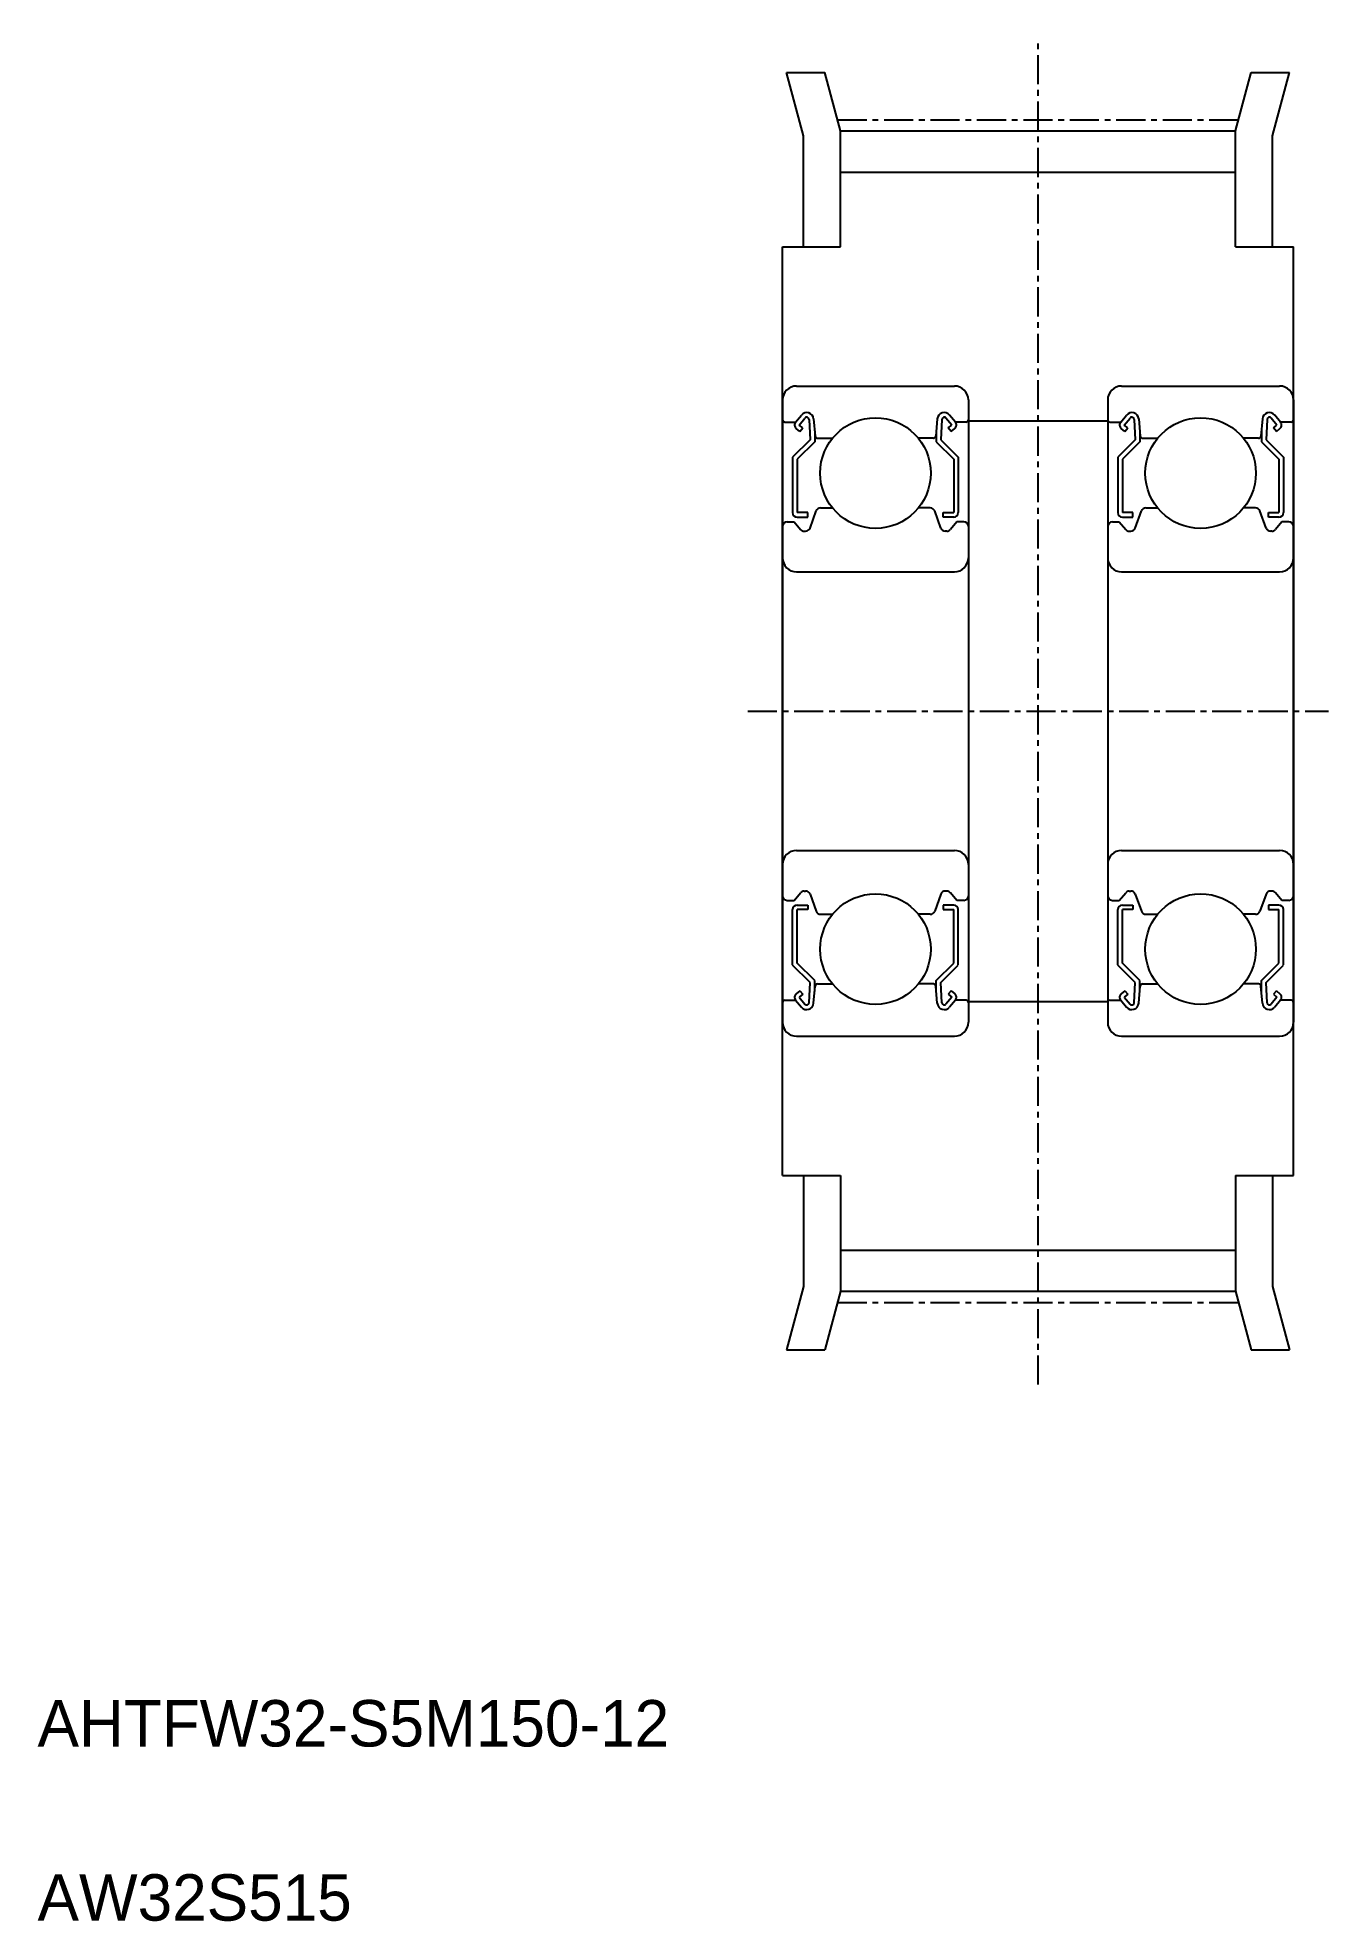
# Model space of a CAD drawing. Extents: x 5 to 60.6, y 5 to 86.1.
import ezdxf

# ---------------------------------------------------------------- set-up
doc = ezdxf.new("R2010")
doc.units = 0
doc.linetypes.add('CENTER', pattern=[2, 1.25, -0.25, 0.25, -0.25])
doc.layers.get('0').update_dxf_attribs({"linetype": 'CONTINUOUS'})
doc.layers.add('CENTER', color=1, linetype='CENTER')

msp = doc.modelspace()

# ---------------------------------------------------------------- linework, layer by layer
at = {"color": 7, "linetype": 'CONTINUOUS'}
for p, q in [((37.981, 81.861), (37.25, 84.586)), ((37.25, 84.586), (38.907, 84.586)), ((39.581, 82.071), (38.907, 84.586)), ((56.581, 82.071), (57.254, 84.586)), ((57.254, 84.586), (58.911, 84.586)), ((58.181, 81.861), (58.911, 84.586)), ((39.581, 77.086), (39.581, 82.071)), ((39.581, 82.071), (56.581, 82.071)), ((56.581, 77.086), (56.581, 82.071)), ((37.981, 77.086), (37.981, 81.861)), ((58.181, 77.086), (58.181, 81.861)), ((39.581, 80.301), (56.581, 80.301)), ((37.081, 37.086), (37.081, 77.086)), ((37.081, 77.086), (39.581, 77.086)), ((56.581, 77.086), (59.081, 77.086)), ((59.081, 37.086), (59.081, 77.086)), ((37.681, 71.086), (44.481, 71.086)), ((51.681, 71.086), (58.481, 71.086)), ((37.081, 70.486), (37.081, 43.686)), ((37.641, 69.536), (37.89, 69.834)), ((44.52, 69.536), (44.271, 69.834)), ((45.081, 70.486), (45.081, 43.686)), ((51.081, 70.486), (51.081, 43.686)), ((51.641, 69.536), (51.89, 69.834)), ((58.52, 69.536), (58.271, 69.834)), ((59.081, 70.486), (59.081, 43.686)), ((37.181, 69.536), (37.641, 69.536)), ((37.819, 69.126), (37.665, 69.255)), ((37.794, 69.407), (38.044, 69.706)), ((37.947, 69.279), (37.794, 69.407)), ((37.819, 69.126), (37.947, 69.279)), ((38.22, 69.646), (38.264, 68.769)), ((38.419, 69.667), (38.483, 68.928)), ((38.463, 69.156), (38.463, 68.686)), ((43.742, 69.667), (43.678, 68.928)), ((43.698, 69.156), (43.698, 68.686)), ((43.941, 69.646), (43.897, 68.769)), ((44.368, 69.407), (44.117, 69.706)), ((44.214, 69.279), (44.367, 69.407)), ((44.342, 69.126), (44.215, 69.279)), ((44.342, 69.126), (44.496, 69.255)), ((44.981, 69.536), (44.521, 69.536)), ((45.081, 69.586), (51.081, 69.586)), ((51.181, 69.536), (51.641, 69.536)), ((51.819, 69.126), (51.665, 69.255)), ((51.794, 69.407), (52.044, 69.706)), ((51.947, 69.279), (51.794, 69.407)), ((51.819, 69.126), (51.947, 69.279)), ((52.22, 69.646), (52.264, 68.769)), ((52.419, 69.667), (52.483, 68.928)), ((52.463, 69.156), (52.463, 68.686)), ((57.742, 69.667), (57.678, 68.928)), ((57.698, 69.156), (57.698, 68.686)), ((57.941, 69.646), (57.897, 68.769)), ((58.368, 69.407), (58.117, 69.706)), ((58.214, 69.279), (58.367, 69.407)), ((58.342, 69.126), (58.215, 69.279)), ((58.342, 69.126), (58.496, 69.255)), ((58.981, 69.536), (58.521, 69.536)), ((38.263, 68.769), (37.514, 68.02)), ((38.463, 68.687), (37.713, 67.937)), ((38.583, 68.836), (39.231, 68.836)), ((43.578, 68.836), (42.93, 68.836)), ((43.698, 68.687), (44.448, 67.937)), ((43.898, 68.769), (44.648, 68.02)), ((52.263, 68.769), (51.514, 68.02)), ((52.463, 68.687), (51.713, 67.937)), ((52.583, 68.836), (53.231, 68.836)), ((57.578, 68.836), (56.93, 68.836)), ((57.698, 68.687), (58.448, 67.937)), ((57.898, 68.769), (58.648, 68.02)), ((37.514, 68.019), (37.514, 65.636)), ((37.713, 67.936), (37.713, 65.636)), ((44.448, 67.936), (44.448, 65.636)), ((44.648, 68.019), (44.648, 65.636)), ((51.514, 68.019), (51.514, 65.636)), ((51.713, 67.936), (51.713, 65.636)), ((58.448, 67.936), (58.448, 65.636)), ((58.648, 68.019), (58.648, 65.636)), ((38.262, 64.968), (38.531, 65.705)), ((38.719, 65.836), (39.231, 65.836)), ((43.442, 65.836), (42.93, 65.836)), ((43.899, 64.968), (43.63, 65.705)), ((52.262, 64.968), (52.531, 65.705)), ((52.719, 65.836), (53.231, 65.836)), ((57.442, 65.836), (56.93, 65.836)), ((57.899, 64.968), (57.63, 65.705)), ((37.281, 65.236), (37.581, 65.236)), ((37.581, 65.236), (37.856, 64.908)), ((38.164, 65.636), (37.713, 65.636)), ((37.713, 65.436), (38.164, 65.436)), ((38.164, 65.436), (38.164, 65.636)), ((43.998, 65.636), (44.448, 65.636)), ((43.998, 65.436), (43.998, 65.636)), ((44.448, 65.436), (43.998, 65.436)), ((44.58, 65.236), (44.305, 64.908)), ((44.881, 65.236), (44.581, 65.236)), ((51.281, 65.236), (51.581, 65.236)), ((51.581, 65.236), (51.856, 64.908)), ((52.164, 65.636), (51.713, 65.636)), ((51.713, 65.436), (52.164, 65.436)), ((52.164, 65.436), (52.164, 65.636)), ((57.998, 65.436), (57.998, 65.636)), ((57.998, 65.636), (58.448, 65.636)), ((58.448, 65.436), (57.998, 65.436)), ((58.58, 65.236), (58.305, 64.908)), ((58.881, 65.236), (58.581, 65.236)), ((38.009, 64.836), (38.074, 64.836)), ((44.152, 64.836), (44.087, 64.836)), ((52.009, 64.836), (52.074, 64.836)), ((58.152, 64.836), (58.087, 64.836)), ((37.681, 63.086), (44.481, 63.086)), ((51.681, 63.086), (58.481, 63.086)), ((37.681, 51.086), (44.481, 51.086)), ((51.681, 51.086), (58.481, 51.086)), ((37.281, 48.937), (37.581, 48.937)), ((37.581, 48.937), (37.856, 49.265)), ((37.713, 48.737), (38.164, 48.737)), ((38.009, 49.336), (38.074, 49.336)), ((38.164, 48.737), (38.164, 48.537)), ((38.262, 49.205), (38.531, 48.468)), ((43.899, 49.205), (43.63, 48.468)), ((43.998, 48.737), (43.998, 48.537)), ((44.448, 48.737), (43.998, 48.737)), ((44.152, 49.336), (44.087, 49.336)), ((44.58, 48.937), (44.305, 49.265)), ((44.881, 48.937), (44.581, 48.937)), ((51.281, 48.937), (51.581, 48.937)), ((51.581, 48.937), (51.856, 49.265)), ((51.713, 48.737), (52.164, 48.737)), ((52.009, 49.336), (52.074, 49.336)), ((52.164, 48.737), (52.164, 48.537)), ((52.262, 49.205), (52.531, 48.468)), ((57.899, 49.205), (57.63, 48.468)), ((58.448, 48.737), (57.998, 48.737)), ((57.998, 48.737), (57.998, 48.537)), ((58.152, 49.336), (58.087, 49.336)), ((58.58, 48.937), (58.305, 49.265)), ((58.881, 48.937), (58.581, 48.937)), ((37.514, 46.154), (37.514, 48.537)), ((38.164, 48.537), (37.713, 48.537)), ((37.713, 46.237), (37.713, 48.537)), ((38.719, 48.336), (39.231, 48.336)), ((43.442, 48.336), (42.93, 48.336)), ((43.998, 48.537), (44.448, 48.537)), ((44.448, 46.237), (44.448, 48.537)), ((44.648, 46.154), (44.648, 48.537)), ((51.514, 46.154), (51.514, 48.537)), ((51.713, 46.237), (51.713, 48.537)), ((52.164, 48.537), (51.713, 48.537)), ((52.719, 48.336), (53.231, 48.336)), ((57.442, 48.336), (56.93, 48.336)), ((57.998, 48.537), (58.448, 48.537)), ((58.448, 46.237), (58.448, 48.537)), ((58.648, 46.154), (58.648, 48.537)), ((38.463, 45.486), (37.713, 46.236)), ((43.698, 45.486), (44.448, 46.236)), ((52.463, 45.486), (51.713, 46.236)), ((57.698, 45.486), (58.448, 46.236)), ((38.263, 45.403), (37.514, 46.153)), ((38.463, 45.017), (38.463, 45.487)), ((43.698, 45.017), (43.698, 45.487)), ((43.898, 45.403), (44.648, 46.153)), ((52.263, 45.403), (51.514, 46.153)), ((52.463, 45.017), (52.463, 45.487)), ((57.698, 45.017), (57.698, 45.487)), ((57.898, 45.403), (58.648, 46.153)), ((37.181, 44.637), (37.641, 44.637)), ((37.641, 44.636), (37.89, 44.339)), ((37.819, 45.047), (37.665, 44.918)), ((37.947, 44.894), (37.794, 44.766)), ((37.794, 44.766), (38.044, 44.467)), ((37.819, 45.047), (37.947, 44.894)), ((38.22, 44.527), (38.264, 45.404)), ((38.419, 44.506), (38.483, 45.245)), ((38.583, 45.337), (39.231, 45.337)), ((43.578, 45.337), (42.93, 45.337)), ((43.742, 44.506), (43.678, 45.245)), ((43.941, 44.527), (43.897, 45.404)), ((44.368, 44.766), (44.117, 44.467)), ((44.214, 44.894), (44.367, 44.766)), ((44.342, 45.047), (44.215, 44.894)), ((44.52, 44.636), (44.271, 44.339)), ((44.342, 45.047), (44.496, 44.918)), ((44.981, 44.637), (44.521, 44.637)), ((51.181, 44.637), (51.641, 44.637)), ((51.641, 44.636), (51.89, 44.339)), ((51.819, 45.047), (51.665, 44.918)), ((51.947, 44.894), (51.794, 44.766)), ((51.794, 44.766), (52.044, 44.467)), ((51.819, 45.047), (51.947, 44.894)), ((52.22, 44.527), (52.264, 45.404)), ((52.419, 44.506), (52.483, 45.245)), ((52.583, 45.337), (53.231, 45.337)), ((57.578, 45.337), (56.93, 45.337)), ((57.742, 44.506), (57.678, 45.245)), ((57.941, 44.527), (57.897, 45.404)), ((58.368, 44.766), (58.117, 44.467)), ((58.214, 44.894), (58.367, 44.766)), ((58.342, 45.047), (58.215, 44.894)), ((58.52, 44.636), (58.271, 44.339)), ((58.342, 45.047), (58.496, 44.918)), ((58.981, 44.637), (58.521, 44.637)), ((45.081, 44.586), (51.081, 44.586)), ((37.681, 43.086), (44.481, 43.086)), ((51.681, 43.086), (58.481, 43.086)), ((37.081, 37.086), (39.581, 37.086)), ((37.981, 37.086), (37.981, 32.312)), ((39.581, 37.086), (39.581, 32.101)), ((56.581, 37.086), (56.581, 32.101)), ((56.581, 37.086), (59.081, 37.086)), ((58.181, 37.086), (58.181, 32.312)), ((39.581, 33.871), (56.581, 33.871)), ((37.981, 32.312), (37.25, 29.586)), ((39.581, 32.101), (38.907, 29.586)), ((39.581, 32.101), (56.581, 32.101)), ((56.581, 32.101), (57.254, 29.586)), ((58.181, 32.312), (58.911, 29.586)), ((37.25, 29.586), (38.907, 29.586)), ((57.254, 29.586), (58.911, 29.586))]:
    msp.add_line(p, q, dxfattribs=at)
for centre in [(41.081, 67.336), (55.081, 67.336), (41.081, 46.836), (55.081, 46.836)]:
    msp.add_circle(centre, 2.381, dxfattribs=at)
for centre, radius, start, end in [((37.681, 70.486), 0.6, 90, 180), ((44.481, 70.486), 0.6, 0, 90), ((51.681, 70.486), 0.6, 90, 180), ((58.481, 70.486), 0.6, 0, 90), ((38.12, 69.641), 0.3, 4.99676, 140.00197), ((44.041, 69.641), 0.3, 39.99803, 175.00324), ((52.12, 69.641), 0.3, 4.99676, 140.00197), ((58.041, 69.641), 0.3, 39.99803, 175.00324), ((37.181, 69.636), 0.1, 180, 270), ((37.794, 69.408), 0.2, 140.00197, 230.08631), ((38.12, 69.642), 0.1, 2.81979, 140.00215), ((44.041, 69.642), 0.1, 39.99785, 177.18021), ((44.367, 69.408), 0.2, 309.91369, 39.99803), ((44.981, 69.636), 0.1, 270, 0), ((51.181, 69.636), 0.1, 180, 270), ((51.794, 69.408), 0.2, 140.00197, 230.08631), ((52.12, 69.642), 0.1, 2.81979, 140.00215), ((58.041, 69.642), 0.1, 39.99785, 177.18021), ((58.367, 69.408), 0.2, 309.91369, 39.99803), ((58.981, 69.636), 0.1, 270, 0), ((38.583, 68.936), 0.1, 184.99676, 269.99912), ((43.578, 68.936), 0.1, 270.00088, 355.00324), ((52.583, 68.936), 0.1, 184.99676, 269.99912), ((57.578, 68.936), 0.1, 270.00088, 355.00324), ((38.719, 65.636), 0.2, 90, 159.99165), ((43.442, 65.636), 0.2, 20.00835, 90), ((52.719, 65.636), 0.2, 90, 159.99165), ((57.442, 65.636), 0.2, 20.00835, 90), ((37.281, 65.036), 0.2, 90, 180), ((37.713, 65.636), 0.2, 180, 270), ((38.009, 65.036), 0.2, 219.9952, 270), ((38.074, 65.036), 0.2, 270, 339.99165), ((44.087, 65.036), 0.2, 200.00835, 270), ((44.152, 65.036), 0.2, 270, 320.0048), ((44.448, 65.636), 0.2, 270, 0), ((44.881, 65.036), 0.2, 0, 90), ((51.281, 65.036), 0.2, 90, 180), ((51.713, 65.636), 0.2, 180, 270), ((52.009, 65.036), 0.2, 219.9952, 270), ((52.074, 65.036), 0.2, 270, 339.99165), ((58.087, 65.036), 0.2, 200.00835, 270), ((58.152, 65.036), 0.2, 270, 320.0048), ((58.448, 65.636), 0.2, 270, 0), ((58.881, 65.036), 0.2, 0, 90), ((37.681, 63.686), 0.6, 180, 270), ((44.481, 63.686), 0.6, 270, 0), ((51.681, 63.686), 0.6, 180, 270), ((58.481, 63.686), 0.6, 270, 0), ((37.681, 50.486), 0.6, 90, 180), ((44.481, 50.486), 0.6, 0, 90), ((51.681, 50.486), 0.6, 90, 180), ((58.481, 50.486), 0.6, 0, 90), ((37.281, 49.137), 0.2, 180, 270), ((37.713, 48.537), 0.2, 90, 180), ((38.009, 49.136), 0.2, 90, 140.0048), ((38.074, 49.136), 0.2, 20.00835, 90), ((44.087, 49.136), 0.2, 90, 159.99165), ((44.152, 49.136), 0.2, 39.9952, 90), ((44.448, 48.537), 0.2, 0, 90), ((44.881, 49.137), 0.2, 270, 0), ((51.281, 49.137), 0.2, 180, 270), ((51.713, 48.537), 0.2, 90, 180), ((52.009, 49.136), 0.2, 90, 140.0048), ((52.074, 49.136), 0.2, 20.00835, 90), ((58.087, 49.136), 0.2, 90, 159.99165), ((58.152, 49.136), 0.2, 39.9952, 90), ((58.448, 48.537), 0.2, 0, 90), ((58.881, 49.137), 0.2, 270, 0), ((38.719, 48.536), 0.2, 200.00835, 270), ((43.442, 48.536), 0.2, 270, 339.99165), ((52.719, 48.536), 0.2, 200.00835, 270), ((57.442, 48.536), 0.2, 270, 339.99165), ((37.181, 44.537), 0.1, 90, 180), ((37.794, 44.765), 0.2, 129.91369, 219.99803), ((38.583, 45.237), 0.1, 90.00088, 175.00324), ((43.578, 45.237), 0.1, 4.99676, 89.99912), ((44.367, 44.765), 0.2, 320.00197, 50.08631), ((44.981, 44.537), 0.1, 0, 90), ((51.181, 44.537), 0.1, 90, 180), ((51.794, 44.765), 0.2, 129.91369, 219.99803), ((52.583, 45.237), 0.1, 90.00088, 175.00324), ((57.578, 45.237), 0.1, 4.99676, 89.99912), ((58.367, 44.765), 0.2, 320.00197, 50.08631), ((58.981, 44.537), 0.1, 0, 90), ((38.12, 44.532), 0.3, 219.99803, 355.00324), ((38.12, 44.531), 0.1, 219.99785, 357.18021), ((44.041, 44.532), 0.3, 184.99676, 320.00197), ((44.041, 44.531), 0.1, 182.81979, 320.00215), ((52.12, 44.532), 0.3, 219.99803, 355.00324), ((52.12, 44.531), 0.1, 219.99785, 357.18021), ((58.041, 44.532), 0.3, 184.99676, 320.00197), ((58.041, 44.531), 0.1, 182.81979, 320.00215), ((37.681, 43.686), 0.6, 180, 270), ((44.481, 43.686), 0.6, 270, 0), ((51.681, 43.686), 0.6, 180, 270), ((58.481, 43.686), 0.6, 270, 0)]:
    msp.add_arc(centre, radius, start, end, dxfattribs=at)
at = {"layer": 'CENTER', "color": 1, "linetype": 'CENTER'}
for p, q in [((48.081, 28.086), (48.081, 86.086)), ((39.452, 82.551), (56.709, 82.551)), ((35.581, 57.086), (60.581, 57.086)), ((39.452, 31.621), (56.709, 31.621))]:
    msp.add_line(p, q, dxfattribs=at)

# ---------------------------------------------------------------- texts
at = {"color": 7, "linetype": 'CONTINUOUS'}
for s, p in [('AHTFW32-S5M150-12', (5, 12.5)), ('AW32S515', (5, 5))]:
    msp.add_text(s, height=2, dxfattribs=at).set_placement(p)

doc.saveas('drawing.dxf')
